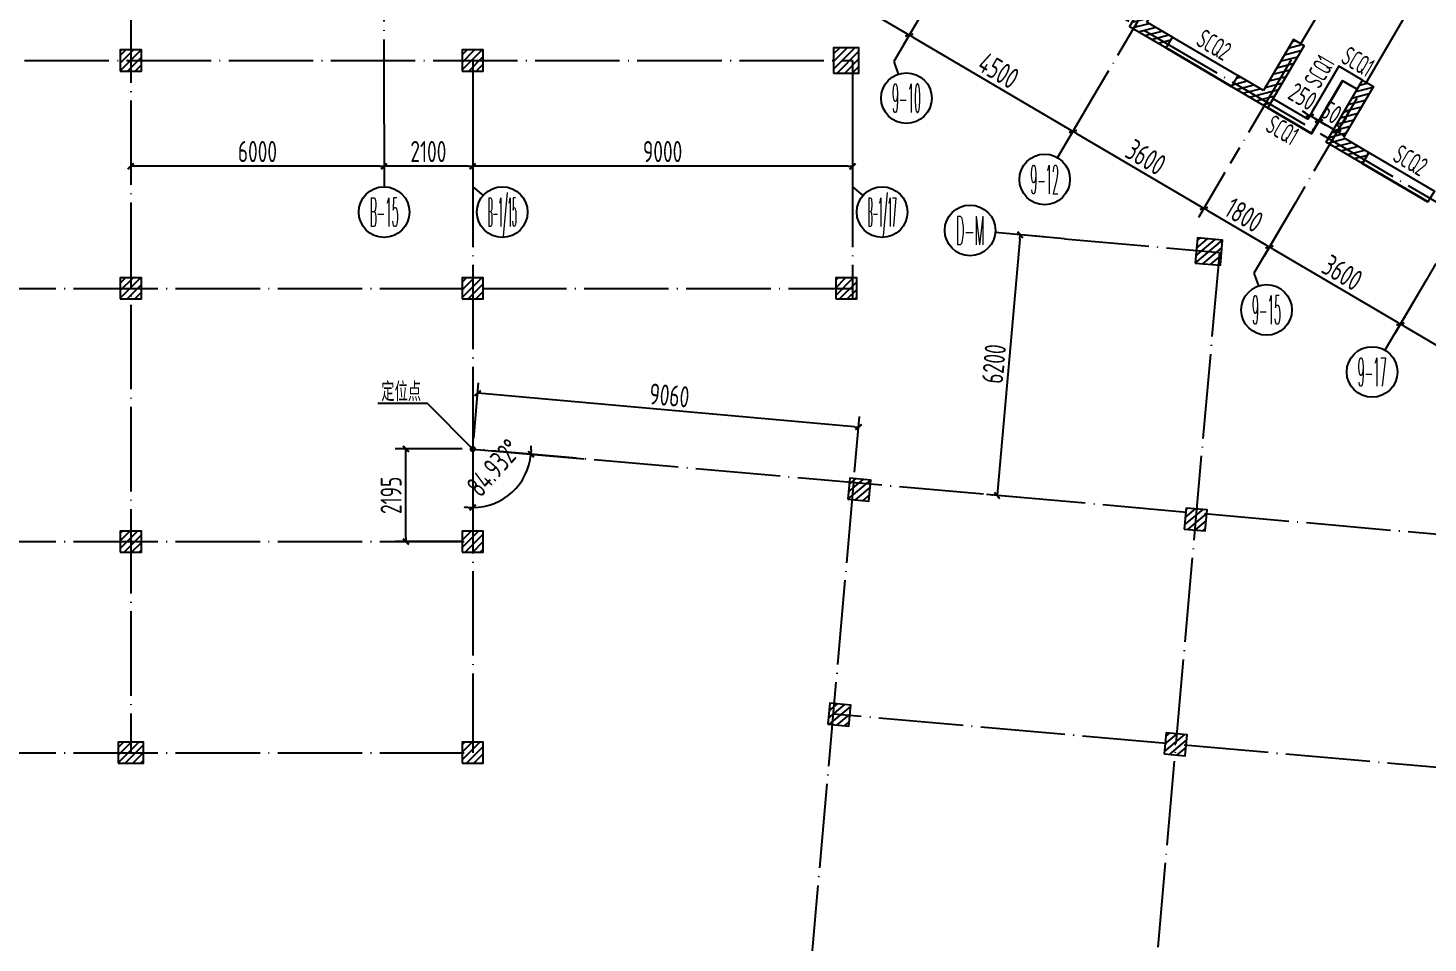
# Model space of a CAD drawing. Header units: millimetres. Extents: x 156735 to 386235, y 467499 to 703525.
# Drawn here: x 278909 to 312080, y 534486 to 556164 of the extents above; entities that cross this region are included whole.
import ezdxf
from ezdxf.enums import TextEntityAlignment as Align

# ---------------------------------------------------------------- set-up
doc = ezdxf.new("R2010")
doc.units = ezdxf.units.MM
doc.header["$LTSCALE"] = 100
doc.header["$PDMODE"] = 35
doc.header["$PDSIZE"] = 200
doc.linetypes.add('DOTE', pattern=[2.42, 2, -0.2, 0.02, -0.2])
for name, color, linetype in [('B-TEXT', 7, 'Continuous'), ('COLU', 7, 'Continuous'), ('h斜线-主楼', 7, 'Continuous'), ('h斜线-柱', 7, 'Continuous'), ('Q-AXIS', 3, 'Continuous'), ('Q-DIM', 4, 'Continuous'), ('Q-dote', 253, 'DOTE'), ('Q-TEXT', 2, 'Continuous'), ('WALL', 3, 'Continuous'), ('wall-主楼', 2, 'Continuous')]:
    doc.layers.add(name, color=color, linetype=linetype)
doc.styles.add('_TCH_AXIS', font='COMPLEX', dxfattribs={"bigfont": 'GBCBIG'})
doc.styles.add('COMPLEX', font='tssdeng.shx', dxfattribs={"width": 0.7, "bigfont": 'tssdchn.shx'})
doc.styles.add('TSSD_Dimension', font='Tssdeng.shx', dxfattribs={"width": 0.7, "bigfont": 'hztxt.shx'})
doc.styles.add('TSSD_REIN', font='Tssdeng.shx', dxfattribs={"width": 0.7, "bigfont": 'hztxt.shx'})
doc.dimstyles.new('TSSD_100_100', dxfattribs={"dimtxt": 300, "dimasz": 100, "dimexe": 100, "dimexo": 250, "dimgap": 100, "dimtad": 1, "dimdec": 0, "dimzin": 0, "dimdsep": 46, "dimtxsty": 'TSSD_Dimension', "dimblk": 'ARCHTICK', "dimcen": 0, "dimdle": 100, "dimclrt": 7, "dimadec": 0, "dimazin": 0, "dimtfac": 1, "dimtdec": 0, "dimtix": 1, "dimtmove": 2, "dimatfit": 3, "dimfxl": 1, "dimtolj": 1, "dimtzin": 0, "dimarcsym": 0})
doc.dimstyles.new('TSSD_100_100$0', dxfattribs={"dimtxt": 300, "dimasz": 100, "dimexe": 250, "dimexo": 250, "dimgap": 100, "dimtad": 1, "dimdec": 0, "dimzin": 0, "dimdsep": 46, "dimtxsty": 'TSSD_Dimension', "dimblk": '_tsdbk', "dimblk1": '_tsdbk', "dimblk2": '_tsdbk', "dimsah": 1, "dimcen": 0, "dimclrt": 7, "dimadec": 0, "dimazin": 0, "dimtfac": 1, "dimtdec": 0, "dimtix": 1, "dimtmove": 2, "dimatfit": 3, "dimldrblk": '_tsdbk', "dimfxl": 1, "dimtolj": 1, "dimtzin": 0, "dimarcsym": 0})
pattern_1 = [(14.545372, (-467527.32, -323147.44), (-31.895617, 122.929531), [])]
pattern_2 = [(45, (-467527.32, -323147.44), (-89.802561, 89.802561), [])]
pattern_3 = [(39.931646, (-467527.32, -323147.44), (-81.517904, 97.384965), [])]

# ---------------------------------------------------------------- blocks, each defined once
blk = doc.blocks.new('_tsdbk')
blk.add_line((-1, 0), (0, 0))
at = {"const_width": 0.5}
blk.add_lwpolyline([(-0.7, -0.7), (0.7, 0.7)], dxfattribs=at)
blk = doc.blocks.new('*D381')
at = {"layer": 'Defpoints', "color": 0}
for p in [(304293, 554778), (307396, 552953), (306771, 551890)]:
    blk.add_point(p, dxfattribs=at)
at = {"layer": 'Q-AXIS', "color": 0, "lineweight": -2}
for p, q in [((304166, 554562), (303541, 553499)), ((303753, 553664), (306684, 551940)), ((307269, 552738), (306644, 551674))]:
    blk.add_line(p, q, dxfattribs=at)
at = {"layer": 'Q-AXIS', "color": 0, "lineweight": -2, "xscale": 100, "yscale": 100, "zscale": 100}
for p, rotation in [((303667, 553714), 149.5453717284593), ((306771, 551890), 329.5453717284593)]:
    blk.add_blockref('_tsdbk', p, dxfattribs=dict(at, rotation=rotation))
at = {"layer": 'Q-AXIS', "color": 7, "insert": (305396, 553104), "char_height": 500, "attachment_point": 5, "rotation": 329.5454, "style": 'TSSD_Dimension'}
blk.add_mtext('\\A1;3600', dxfattribs=at)
blk = doc.blocks.new('*D383')
at = {"layer": 'Defpoints', "color": 0}
for p in [(289446, 546190), (289446, 546190), (292080, 545956), (290104, 544970), (289446, 543995)]:
    blk.add_point(p, dxfattribs=at)
at = {"layer": 'Q-AXIS', "color": 0, "lineweight": -2}
for start, end in [(270, 354.9316), (359.0665, 3.2013), (261.7303, 265.8652)]:
    blk.add_arc((289446, 546190), 1386, start, end, dxfattribs=at)
at = {"layer": 'Q-AXIS', "color": 0, "lineweight": -2, "xscale": 100, "yscale": 100, "zscale": 100}
for p, rotation in [((290827, 546067), 266.9990689290479), ((289446, 544804), 357.9325768562856)]:
    blk.add_blockref('_tsdbk', p, dxfattribs=dict(at, rotation=rotation))
at = {"layer": 'Q-AXIS', "color": 7, "insert": (289946, 545744), "char_height": 500, "attachment_point": 5, "rotation": 48.2593, "style": 'TSSD_Dimension'}
blk.add_mtext('\\A1;84.932°', dxfattribs=at)
blk = doc.blocks.new('*D384')
at = {"layer": 'Defpoints', "color": 0}
for p in [(287862, 546190), (289446, 546190), (289446, 543995)]:
    blk.add_point(p, dxfattribs=at)
at = {"layer": 'Q-AXIS', "color": 0, "lineweight": -2}
for p, q in [((289196, 546190), (287612, 546190)), ((287862, 544095), (287862, 546090)), ((289196, 543995), (287612, 543995))]:
    blk.add_line(p, q, dxfattribs=at)
at = {"layer": 'Q-AXIS', "color": 0, "lineweight": -2, "xscale": 100, "yscale": 100, "zscale": 100}
for p, rotation in [((287862, 546190), 90), ((287862, 543995), 270)]:
    blk.add_blockref('_tsdbk', p, dxfattribs=dict(at, rotation=rotation))
at = {"layer": 'Q-AXIS', "color": 7, "insert": (287512, 545092), "char_height": 500, "attachment_point": 5, "rotation": 90, "style": 'TSSD_Dimension'}
blk.add_mtext('\\A1;2195', dxfattribs=at)
blk = doc.blocks.new('*D393')
at = {"layer": 'Defpoints', "color": 0}
for p in [(287346, 553895), (289446, 553895), (287346, 552887)]:
    blk.add_point(p, dxfattribs=at)
at = {"layer": 'Q-AXIS', "color": 0, "lineweight": -2}
for p, q in [((287346, 553645), (287346, 552637)), ((289446, 553645), (289446, 552637)), ((289346, 552887), (287446, 552887))]:
    blk.add_line(p, q, dxfattribs=at)
at = {"layer": 'Q-AXIS', "color": 0, "lineweight": -2, "xscale": 100, "yscale": 100, "zscale": 100, "rotation": 180}
blk.add_blockref('_tsdbk', (287346, 552887), dxfattribs=at)
at = {"layer": 'Q-AXIS', "color": 0, "lineweight": -2, "xscale": 100, "yscale": 100, "zscale": 100}
blk.add_blockref('_tsdbk', (289446, 552887), dxfattribs=at)
at = {"layer": 'Q-AXIS', "color": 7, "insert": (288396, 553237), "char_height": 500, "attachment_point": 5, "style": 'TSSD_Dimension'}
blk.add_mtext('\\A1;2100', dxfattribs=at)
blk = doc.blocks.new('*D398')
at = {"layer": 'Defpoints', "color": 0}
for p in [(281346, 553895), (287346, 553895), (281346, 552887)]:
    blk.add_point(p, dxfattribs=at)
at = {"layer": 'Q-AXIS', "color": 0, "lineweight": -2}
for p, q in [((281346, 553645), (281346, 552637)), ((287346, 553645), (287346, 552637)), ((287246, 552887), (281446, 552887))]:
    blk.add_line(p, q, dxfattribs=at)
at = {"layer": 'Q-AXIS', "color": 0, "lineweight": -2, "xscale": 100, "yscale": 100, "zscale": 100, "rotation": 180}
blk.add_blockref('_tsdbk', (281346, 552887), dxfattribs=at)
at = {"layer": 'Q-AXIS', "color": 0, "lineweight": -2, "xscale": 100, "yscale": 100, "zscale": 100}
blk.add_blockref('_tsdbk', (287346, 552887), dxfattribs=at)
at = {"layer": 'Q-AXIS', "color": 7, "insert": (284346, 553237), "char_height": 500, "attachment_point": 5, "style": 'TSSD_Dimension'}
blk.add_mtext('\\A1;6000', dxfattribs=at)
blk = doc.blocks.new('_AXISO')
blk.add_circle((0, 0), 0.5)
at = {"layer": 'B-TEXT', "style": 'COMPLEX', "width": 1.450893}
blk.add_attdef('A', text='', height=0.56, dxfattribs=at).set_placement((0.249375, -0.28), (0.749375, -0.28), align=Align.FIT)
blk = doc.blocks.new('*D402')
at = {"layer": 'Defpoints', "color": 0}
for p in [(289446, 553895), (298446, 553895), (289446, 552887)]:
    blk.add_point(p, dxfattribs=at)
at = {"layer": 'Q-AXIS', "color": 0, "lineweight": -2}
for p, q in [((289446, 553645), (289446, 552637)), ((298446, 553645), (298446, 552637)), ((298346, 552887), (289546, 552887))]:
    blk.add_line(p, q, dxfattribs=at)
at = {"layer": 'Q-AXIS', "color": 0, "lineweight": -2, "xscale": 100, "yscale": 100, "zscale": 100, "rotation": 180}
blk.add_blockref('_tsdbk', (289446, 552887), dxfattribs=at)
at = {"layer": 'Q-AXIS', "color": 0, "lineweight": -2, "xscale": 100, "yscale": 100, "zscale": 100}
blk.add_blockref('_tsdbk', (298446, 552887), dxfattribs=at)
at = {"layer": 'Q-AXIS', "color": 7, "insert": (293946, 553237), "char_height": 500, "attachment_point": 5, "style": 'TSSD_Dimension'}
blk.add_mtext('\\A1;9000', dxfattribs=at)
blk = doc.blocks.new('*D403')
at = {"layer": 'Defpoints', "color": 0}
for p in [(289564, 547511), (289446, 546190), (298471, 545390)]:
    blk.add_point(p, dxfattribs=at)
at = {"layer": 'Q-AXIS', "color": 0, "lineweight": -2}
for p, q in [((289469, 546439), (289586, 547760)), ((298489, 546719), (289663, 547502)), ((298493, 545639), (298610, 546959))]:
    blk.add_line(p, q, dxfattribs=at)
at = {"layer": 'Q-AXIS', "color": 0, "lineweight": -2, "xscale": 100, "yscale": 100, "zscale": 100}
for p, rotation in [((289564, 547511), 174.931645787378), ((298588, 546710), 354.931645787378)]:
    blk.add_blockref('_tsdbk', p, dxfattribs=dict(at, rotation=rotation))
at = {"layer": 'Q-AXIS', "color": 7, "insert": (294107, 547459), "char_height": 500, "attachment_point": 5, "rotation": 354.9316, "style": 'TSSD_Dimension'}
blk.add_mtext('\\A1;9060', dxfattribs=at)
blk = doc.blocks.new('*D404')
at = {"layer": 'Defpoints', "color": 0}
for p in [(298517, 558174), (300413, 557059), (299788, 555995)]:
    blk.add_point(p, dxfattribs=at)
at = {"layer": 'Q-AXIS', "color": 0, "lineweight": -2}
for p, q in [((298390, 557958), (297765, 556895)), ((297978, 557060), (299702, 556046)), ((300287, 556843), (299661, 555780))]:
    blk.add_line(p, q, dxfattribs=at)
at = {"layer": 'Q-AXIS', "color": 0, "lineweight": -2, "xscale": 100, "yscale": 100, "zscale": 100}
for p, rotation in [((297892, 557110), 149.5453717284593), ((299788, 555995), 329.5453717284593)]:
    blk.add_blockref('_tsdbk', p, dxfattribs=dict(at, rotation=rotation))
at = {"layer": 'Q-AXIS', "color": 7, "insert": (299017, 556854), "char_height": 500, "attachment_point": 5, "rotation": 329.5454, "style": 'TSSD_Dimension'}
blk.add_mtext('\\A1;2200', dxfattribs=at)
blk = doc.blocks.new('*D405')
at = {"layer": 'Defpoints', "color": 0}
for p in [(303222, 551193), (301871, 545088), (302674, 545017)]:
    blk.add_point(p, dxfattribs=at)
at = {"layer": 'Q-AXIS', "color": 0, "lineweight": -2}
for p, q in [((302410, 551164), (301880, 545188)), ((302973, 551215), (302169, 551286)), ((302425, 545039), (301622, 545110))]:
    blk.add_line(p, q, dxfattribs=at)
at = {"layer": 'Q-AXIS', "color": 0, "lineweight": -2, "xscale": 100, "yscale": 100, "zscale": 100}
for p, rotation in [((302418, 551264), 84.9316457891283), ((301871, 545088), 264.9316457891283)]:
    blk.add_blockref('_tsdbk', p, dxfattribs=dict(at, rotation=rotation))
at = {"layer": 'Q-AXIS', "color": 7, "insert": (301796, 548207), "char_height": 500, "attachment_point": 5, "rotation": 84.9316, "style": 'TSSD_Dimension'}
blk.add_mtext('\\A1;6200', dxfattribs=at)
blk = doc.blocks.new('*D406')
at = {"layer": 'Defpoints', "color": 0}
for p in [(300413, 557059), (304293, 554778), (303667, 553714)]:
    blk.add_point(p, dxfattribs=at)
at = {"layer": 'Q-AXIS', "color": 0, "lineweight": -2}
for p, q in [((300287, 556843), (299661, 555780)), ((299874, 555945), (303581, 553765)), ((304166, 554562), (303541, 553499))]:
    blk.add_line(p, q, dxfattribs=at)
at = {"layer": 'Q-AXIS', "color": 0, "lineweight": -2, "xscale": 100, "yscale": 100, "zscale": 100}
for p, rotation in [((299788, 555995), 149.5453717284593), ((303667, 553714), 329.5453717284593)]:
    blk.add_blockref('_tsdbk', p, dxfattribs=dict(at, rotation=rotation))
at = {"layer": 'Q-AXIS', "color": 7, "insert": (301905, 555156), "char_height": 500, "attachment_point": 5, "rotation": 329.5454, "style": 'TSSD_Dimension'}
blk.add_mtext('\\A1;4500', dxfattribs=at)
blk = doc.blocks.new('*D429')
at = {"layer": 'Defpoints', "color": 0}
for p in [(312051, 550216), (315930, 547935), (315305, 546872)]:
    blk.add_point(p, dxfattribs=at)
at = {"layer": 'Q-AXIS', "color": 0, "lineweight": -2}
for p, q in [((311924, 550001), (311299, 548937)), ((311512, 549102), (315218, 546922)), ((315803, 547720), (315178, 546656))]:
    blk.add_line(p, q, dxfattribs=at)
at = {"layer": 'Q-AXIS', "color": 0, "lineweight": -2, "xscale": 100, "yscale": 100, "zscale": 100}
for p, rotation in [((311426, 549153), 149.5453717284593), ((315305, 546872), 329.5453717284593)]:
    blk.add_blockref('_tsdbk', p, dxfattribs=dict(at, rotation=rotation))
at = {"layer": 'Q-AXIS', "color": 7, "insert": (313543, 548314), "char_height": 500, "attachment_point": 5, "rotation": 329.5454, "style": 'TSSD_Dimension'}
blk.add_mtext('\\A1;4500', dxfattribs=at)
blk = doc.blocks.new('*D430')
at = {"layer": 'Defpoints', "color": 0}
for p in [(308948, 552041), (312051, 550216), (311426, 549153)]:
    blk.add_point(p, dxfattribs=at)
at = {"layer": 'Q-AXIS', "color": 0, "lineweight": -2}
for p, q in [((308821, 551825), (308196, 550762)), ((308408, 550927), (311339, 549203)), ((311924, 550001), (311299, 548937))]:
    blk.add_line(p, q, dxfattribs=at)
at = {"layer": 'Q-AXIS', "color": 0, "lineweight": -2, "xscale": 100, "yscale": 100, "zscale": 100}
for p, rotation in [((308322, 550977), 149.5453717284593), ((311426, 549153), 329.5453717284593)]:
    blk.add_blockref('_tsdbk', p, dxfattribs=dict(at, rotation=rotation))
at = {"layer": 'Q-AXIS', "color": 7, "insert": (310051, 550367), "char_height": 500, "attachment_point": 5, "rotation": 329.5454, "style": 'TSSD_Dimension'}
blk.add_mtext('\\A1;3600', dxfattribs=at)
blk = doc.blocks.new('*D431')
at = {"layer": 'Defpoints', "color": 0}
for p in [(307396, 552953), (308948, 552041), (308322, 550977)]:
    blk.add_point(p, dxfattribs=at)
at = {"layer": 'Q-AXIS', "color": 0, "lineweight": -2}
for p, q in [((307269, 552738), (306644, 551674)), ((306857, 551839), (308236, 551028)), ((308821, 551825), (308196, 550762))]:
    blk.add_line(p, q, dxfattribs=at)
at = {"layer": 'Q-AXIS', "color": 0, "lineweight": -2, "xscale": 100, "yscale": 100, "zscale": 100}
for p, rotation in [((306771, 551890), 149.5453717284593), ((308322, 550977), 329.5453717284593)]:
    blk.add_blockref('_tsdbk', p, dxfattribs=dict(at, rotation=rotation))
at = {"layer": 'Q-AXIS', "color": 7, "insert": (307724, 551735), "char_height": 500, "attachment_point": 5, "rotation": 329.5454, "style": 'TSSD_Dimension'}
blk.add_mtext('\\A1;1800', dxfattribs=at)
blk = doc.blocks.new('*D684')
at = {"layer": 'Defpoints', "color": 0}
for p in [(309497, 553962), (309373, 553750), (309804, 553497)]:
    blk.add_point(p, dxfattribs=at)
at = {"layer": 'Q-DIM', "color": 0, "lineweight": -2}
for p, q in [((309411, 554013), (309325, 554063)), ((309928, 553709), (309497, 553962)), ((309499, 553966), (309624, 554178)), ((309930, 553712), (310055, 553924)), ((310014, 553658), (310101, 553607))]:
    blk.add_line(p, q, dxfattribs=at)
at = {"layer": 'Q-DIM', "color": 0, "lineweight": -2, "xscale": 100, "yscale": 100, "zscale": 100}
for p, rotation in [((309497, 553962), 329.5453717325345), ((309928, 553709), 149.5453717325345)]:
    blk.add_blockref('_tsdbk', p, dxfattribs=dict(at, rotation=rotation))
at = {"layer": 'Q-DIM', "color": 7, "insert": (309877, 554116), "char_height": 450, "attachment_point": 5, "rotation": 329.5454, "style": 'TSSD_Dimension'}
blk.add_mtext('\\A1;500', dxfattribs=at)
blk = doc.blocks.new('*D685')
at = {"layer": 'Defpoints', "color": 0}
for p in [(309233, 554006), (309282, 554089), (309373, 553750)]:
    blk.add_point(p, dxfattribs=at)
at = {"layer": 'Q-DIM', "color": 0, "lineweight": -2}
for p, q in [((309360, 554222), (309408, 554304)), ((309195, 554139), (309109, 554190)), ((309497, 553962), (309282, 554089)), ((309499, 553966), (309624, 554178)), ((309583, 553911), (309670, 553861))]:
    blk.add_line(p, q, dxfattribs=at)
at = {"layer": 'Q-DIM', "color": 0, "lineweight": -2, "xscale": 100, "yscale": 100, "zscale": 100}
for p, rotation in [((309282, 554089), 329.5453717325345), ((309497, 553962), 149.5453717325345)]:
    blk.add_blockref('_tsdbk', p, dxfattribs=dict(at, rotation=rotation))
at = {"layer": 'Q-DIM', "color": 7, "insert": (309111, 554541), "char_height": 450, "attachment_point": 5, "rotation": 329.5454, "style": 'TSSD_Dimension'}
blk.add_mtext('\\A1;250', dxfattribs=at)

msp = doc.modelspace()

# ---------------------------------------------------------------- hatches: boundary and pattern name
at = {"layer": 'h斜线-主楼'}
h = msp.add_hatch(dxfattribs=at)
h.set_pattern_fill('ANSI31', color=256, scale=40, angle=-30.45463, style=0)
h.set_pattern_definition(pattern_1)
h.paths.add_polyline_path([(305422.4, 556304.8), (306334.8, 557856.5), (305558.9, 558312.6), (305406.9, 558054), (305924.1, 557749.9), (305011.8, 556198.3), (305873.8, 555691.4), (306025.8, 555950)])
h = msp.add_hatch(dxfattribs=at)
h.set_pattern_fill('ANSI31', color=256, scale=40, angle=-30.45463, style=0)
h.set_pattern_definition(pattern_1)
h.paths.add_polyline_path([(308180.9, 554682.9), (307577.5, 555037.7), (307425.4, 554779.1), (308287.5, 554272.2), (309149.1, 555737.7), (308890.5, 555889.7)])
h = msp.add_hatch(dxfattribs=at)
h.set_pattern_fill('ANSI31', color=256, scale=40, angle=-30.45463, style=0)
h.set_pattern_definition(pattern_1)
h.paths.add_polyline_path([(310077.4, 553567.8), (310680.8, 553213), (310528.8, 552954.4), (309666.7, 553461.2), (310528.4, 554926.7), (310787, 554774.6)])
at = {"layer": 'h斜线-柱'}
h = msp.add_hatch(dxfattribs=at)
h.set_pattern_fill('ANSI31', color=256, scale=40, style=0)
h.set_pattern_definition(pattern_2)
h.paths.add_polyline_path([(281096.5, 555144.7), (281596.5, 555144.7), (281596.5, 555644.7), (281096.5, 555644.7)])
h = msp.add_hatch(dxfattribs=at)
h.set_pattern_fill('ANSI31', color=256, scale=40, style=0)
h.set_pattern_definition(pattern_2)
h.paths.add_polyline_path([(289196.5, 555144.7), (289696.5, 555144.7), (289696.5, 555644.7), (289196.5, 555644.7)])
h = msp.add_hatch(dxfattribs=at)
h.set_pattern_fill('ANSI31', color=256, scale=40, angle=-2e-12, style=0)
h.paths.add_polyline_path([(297996.5, 555094.7), (298596.5, 555094.7), (298596.5, 555694.7), (297996.5, 555694.7)])
h = msp.add_hatch(dxfattribs=at)
h.set_pattern_fill('ANSI31', color=256, scale=40, angle=-5.06835, style=0)
h.paths.add_polyline_path([(306562.8, 550595), (307160.4, 550542), (307213.4, 551139.7), (306615.8, 551192.7)])
h = msp.add_hatch(dxfattribs=at)
h.set_pattern_fill('ANSI31', color=256, scale=40, style=0)
h.set_pattern_definition(pattern_2)
h.paths.add_polyline_path([(281096.5, 549744.7), (281596.5, 549744.7), (281596.5, 550244.7), (281096.5, 550244.7)])
h = msp.add_hatch(dxfattribs=at)
h.set_pattern_fill('ANSI31', color=256, scale=40, style=0)
h.set_pattern_definition(pattern_2)
h.paths.add_polyline_path([(289196.5, 549744.7), (289696.5, 549744.7), (289696.5, 550244.7), (289196.5, 550244.7)])
h = msp.add_hatch(dxfattribs=at)
h.set_pattern_fill('ANSI31', color=256, scale=40, style=0)
h.set_pattern_definition(pattern_2)
h.paths.add_polyline_path([(298046.5, 549744.7), (298546.5, 549744.7), (298546.5, 550244.7), (298046.5, 550244.7)])
h = msp.add_hatch(dxfattribs=at)
h.set_pattern_fill('ANSI31', color=256, scale=40, angle=-5.06835, style=0)
h.set_pattern_definition(pattern_3)
h.paths.add_polyline_path([(298336.3, 544999.9), (298834.4, 544955.7), (298878.5, 545453.8), (298380.5, 545497.9)])
h = msp.add_hatch(dxfattribs=at)
h.set_pattern_fill('ANSI31', color=256, scale=40, angle=-5.06835, style=0)
h.set_pattern_definition(pattern_3)
h.paths.add_polyline_path([(306305, 544293.1), (306803.1, 544249), (306847.3, 544747), (306349.2, 544791.2)])
h = msp.add_hatch(dxfattribs=at)
h.set_pattern_fill('ANSI31', color=256, scale=40, style=0)
h.set_pattern_definition(pattern_2)
h.paths.add_polyline_path([(281096.5, 543744.7), (281596.5, 543744.7), (281596.5, 544244.7), (281096.5, 544244.7)])
h = msp.add_hatch(dxfattribs=at)
h.set_pattern_fill('ANSI31', color=256, scale=40, style=0)
h.set_pattern_definition(pattern_2)
h.paths.add_polyline_path([(289196.5, 543744.7), (289696.5, 543744.7), (289696.5, 544244.7), (289196.5, 544244.7)])
h = msp.add_hatch(dxfattribs=at)
h.set_pattern_fill('ANSI31', color=256, scale=40, angle=-5.06835, style=0)
h.set_pattern_definition(pattern_3)
h.paths.add_polyline_path([(297863.7, 539670.8), (298361.7, 539626.6), (298405.9, 540124.7), (297907.8, 540168.9)])
h = msp.add_hatch(dxfattribs=at)
h.set_pattern_fill('ANSI31', color=256, scale=40, angle=-5.06835, style=0)
h.set_pattern_definition(pattern_3)
h.paths.add_polyline_path([(305832.4, 538964.1), (306330.4, 538919.9), (306374.6, 539417.9), (305876.6, 539462.1)])
h = msp.add_hatch(dxfattribs=at)
h.set_pattern_fill('ANSI31', color=256, scale=40, style=0)
h.set_pattern_definition(pattern_2)
h.paths.add_polyline_path([(281046.5, 538744.7), (281646.5, 538744.7), (281646.5, 539244.7), (281046.5, 539244.7)])
h = msp.add_hatch(dxfattribs=at)
h.set_pattern_fill('ANSI31', color=256, scale=40, style=0)
h.set_pattern_definition(pattern_2)
h.paths.add_polyline_path([(289196.5, 538744.7), (289696.5, 538744.7), (289696.5, 539244.7), (289196.5, 539244.7)])

# ---------------------------------------------------------------- linework, layer by layer
at = {"color": 1, "lineweight": 30}
for points in [[(305873.8, 555691.4), (307425.4, 554779.1)], [(310528.8, 552954.4), (312080.4, 552042)]]:
    msp.add_lwpolyline(points, dxfattribs=at)
at = {"color": 6, "lineweight": 30}
msp.add_lwpolyline([(308287.5, 554272.2), (309321.9, 553664), (310056.8, 554913.9), (310401.7, 554711.2)], dxfattribs=at)
at = {"layer": 'COLU'}
for points in [[(281096.5, 555144.7), (281596.5, 555144.7), (281596.5, 555644.7), (281096.5, 555644.7)], [(289196.5, 555144.7), (289696.5, 555144.7), (289696.5, 555644.7), (289196.5, 555644.7)], [(297996.5, 555094.7), (298596.5, 555094.7), (298596.5, 555694.7), (297996.5, 555694.7)], [(306562.8, 550595), (307160.4, 550542), (307213.4, 551139.7), (306615.8, 551192.7)], [(281096.5, 549744.7), (281596.5, 549744.7), (281596.5, 550244.7), (281096.5, 550244.7)], [(289196.5, 549744.7), (289696.5, 549744.7), (289696.5, 550244.7), (289196.5, 550244.7)], [(298046.5, 549744.7), (298546.5, 549744.7), (298546.5, 550244.7), (298046.5, 550244.7)], [(298336.3, 544999.9), (298834.4, 544955.7), (298878.5, 545453.8), (298380.5, 545497.9)], [(306305, 544293.1), (306803.1, 544249), (306847.3, 544747), (306349.2, 544791.2)], [(281096.5, 543744.7), (281596.5, 543744.7), (281596.5, 544244.7), (281096.5, 544244.7)], [(289196.5, 543744.7), (289696.5, 543744.7), (289696.5, 544244.7), (289196.5, 544244.7)], [(297863.7, 539670.8), (298361.7, 539626.6), (298405.9, 540124.7), (297907.8, 540168.9)], [(305832.4, 538964.1), (306330.4, 538919.9), (306374.6, 539417.9), (305876.6, 539462.1)], [(281046.5, 538744.7), (281646.5, 538744.7), (281646.5, 539244.7), (281046.5, 539244.7)], [(289196.5, 538744.7), (289696.5, 538744.7), (289696.5, 539244.7), (289196.5, 539244.7)]]:
    msp.add_lwpolyline(points, close=True, dxfattribs=at)
at = {"layer": 'Q-AXIS'}
for p, q in [((300413.5, 557058.8), (299422.9, 555374)), ((299422.9, 555374), (299527.4, 555069.4)), ((304292.6, 554777.9), (303302, 553093.1)), ((287346.5, 553895.2), (287346.5, 552401.6)), ((289446.5, 553895.2), (289446.5, 552401.6)), ((298446.5, 553895.2), (298446.5, 552401.6)), ((289446.5, 552401.6), (289690.9, 552192)), ((298446.5, 552401.6), (298690.9, 552192)), ((308947.6, 552040.9), (307957, 550356.1)), ((303470.7, 551170.4), (301828.3, 551316.1)), ((307957, 550356.1), (308061.5, 550051.6)), ((312050.9, 550216.2), (311060.3, 548531.4)), ((289446.5, 546189.9), (289446.5, 543994.7)), ((289446.5, 546189.9), (292079.9, 545956.4))]:
    msp.add_line(p, q, dxfattribs=at)
msp.add_lwpolyline([(289446.5, 546189.9), (288377, 547268.5), (287201.3, 547268.5)], dxfattribs=at)
at = {"layer": 'Q-AXIS', "const_width": 75}
msp.add_lwpolyline([(289411.7, 546203.9, 1), (289481.3, 546175.9, 1)], format="xyb", close=True, dxfattribs=at)
at = {"layer": 'Q-dote', "ltscale": 10}
for p, q in [((281346.5, 656086), (281346.5, 538994.7)), ((286576.1, 567154), (331479.5, 540751.8)), ((308189.8, 561406), (304292.6, 554777.9)), ((311293.1, 559581.3), (307395.9, 552953.2)), ((287346.5, 553895.2), (287346.5, 558694.7)), ((312844.7, 558668.9), (308947.6, 552040.9)), ((315948.1, 556844.3), (312050.9, 550216.2)), ((220746.5, 555394.7), (298446.5, 555394.7)), ((289446.5, 555394.7), (289446.5, 538994.7)), ((298446.5, 555394.7), (298446.5, 549744.7)), ((303470.7, 551170.4), (307137.1, 550845.3)), ((307137.1, 550845.3), (301153.5, 483378.6)), ((226746.5, 549994.7), (298446.5, 549994.7)), ((369044.2, 539130.3), (289446.5, 546189.9)), ((298480.1, 545489.1), (293035.3, 484098.7)), ((226746.5, 543994.7), (289446.5, 543994.7)), ((368558.3, 533651.8), (297985.4, 539911)), ((226746.5, 538994.7), (289446.5, 538994.7))]:
    msp.add_line(p, q, dxfattribs=at)
at = {"layer": 'WALL'}
for points in [[(306025.8, 555950), (307577.5, 555037.7), (307425.4, 554779.1), (305873.8, 555691.4)], [(308287.5, 554272.2), (309321.9, 553664), (310056.8, 554913.9), (310401.7, 554711.2), (310528.4, 554926.7), (309968.1, 555256.1), (309233.1, 554006.2), (308414.2, 554487.7)], [(310680.8, 553213), (312232.5, 552300.6), (312080.4, 552042), (310528.8, 552954.4)]]:
    msp.add_lwpolyline(points, close=True, dxfattribs=at)
at = {"layer": 'wall-主楼'}
for points in [[(305422.4, 556304.8), (306334.8, 557856.5), (305558.9, 558312.6), (305406.9, 558054), (305924.1, 557749.9), (305011.8, 556198.3), (305873.8, 555691.4), (306025.8, 555950)], [(308180.9, 554682.9), (307577.5, 555037.7), (307425.4, 554779.1), (308287.5, 554272.2), (309149.1, 555737.7), (308890.5, 555889.7)], [(310077.4, 553567.8), (310680.8, 553213), (310528.8, 552954.4), (309666.7, 553461.2), (310528.4, 554926.7), (310787, 554774.6)]]:
    msp.add_lwpolyline(points, close=True, dxfattribs=at)

# ---------------------------------------------------------------- block references
at = {"layer": 'Q-AXIS'}
ref = msp.add_blockref('_AXISO', (299722.2, 554501.9), dxfattribs=dict(at, xscale=1199.999999999998, yscale=1200, zscale=1200, rotation=359.9996457873791))
ref.add_attrib('A', '9-10', dxfattribs={"color": 7, "height": 678.82, "rotation": 359.99965, "style": '_TCH_AXIS', "width": 0.28}).set_placement((299382.8, 554162.5), (300061.6, 554162.5), align=Align.FIT)
ref = msp.add_blockref('_AXISO', (302997.9, 552575.9), dxfattribs=dict(at, xscale=1199.999999999998, yscale=1200, zscale=1200, rotation=359.9996457873791))
ref.add_attrib('A', '9-12', dxfattribs={"color": 7, "height": 678.82, "rotation": 359.99965, "style": '_TCH_AXIS', "width": 0.28}).set_placement((302658.5, 552236.5), (303337.3, 552236.5), align=Align.FIT)
ref = msp.add_blockref('_AXISO', (287346.5, 551801.6), dxfattribs=dict(at, xscale=1199.999999999998, yscale=1200, zscale=1200, rotation=359.9996457873818))
ref.add_attrib('A', 'B-15', dxfattribs={"color": 7, "height": 678.82, "rotation": 359.99965, "style": '_TCH_AXIS', "width": 0.272727}).set_placement((287007.1, 551462.1), (287685.9, 551462.1), align=Align.FIT)
ref = msp.add_blockref('_AXISO', (290146.5, 551801.6), dxfattribs=dict(at, xscale=1199.999999999998, yscale=1200, zscale=1200, rotation=359.9996457873818))
ref.add_attrib('A', 'B-1/15', dxfattribs={"color": 7, "height": 678.82, "rotation": 359.99965, "style": '_TCH_AXIS', "width": 0.184211}).set_placement((289807.1, 551462.1), (290485.9, 551462.1), align=Align.FIT)
ref = msp.add_blockref('_AXISO', (299146.5, 551801.6), dxfattribs=dict(at, xscale=1199.999999999998, yscale=1200, zscale=1200, rotation=359.9996457873818))
ref.add_attrib('A', 'B-1/17', dxfattribs={"color": 7, "height": 678.82, "rotation": 359.99965, "style": '_TCH_AXIS', "width": 0.184211}).set_placement((298807.1, 551462.1), (299485.9, 551462.1), align=Align.FIT)
ref = msp.add_blockref('_AXISO', (301230.6, 551369.1), dxfattribs=dict(at, xscale=1199.999999999998, yscale=1200, zscale=1200, rotation=359.9996457873763))
ref.add_attrib('A', 'D-M', dxfattribs={"color": 7, "height": 678.82, "rotation": 359.99965, "style": '_TCH_AXIS', "width": 0.304348}).set_placement((300891.2, 551029.7), (301570, 551029.7), align=Align.FIT)
ref = msp.add_blockref('_AXISO', (308256.3, 549484.1), dxfattribs=dict(at, xscale=1199.999999999998, yscale=1200, zscale=1200, rotation=359.9996457873791))
ref.add_attrib('A', '9-15', dxfattribs={"color": 7, "height": 678.82, "rotation": 359.99965, "style": '_TCH_AXIS', "width": 0.28}).set_placement((307916.9, 549144.7), (308595.7, 549144.7), align=Align.FIT)
ref = msp.add_blockref('_AXISO', (310756.2, 548014.2), dxfattribs=dict(at, xscale=1199.999999999998, yscale=1200, zscale=1200, rotation=359.9996457873791))
ref.add_attrib('A', '9-17', dxfattribs={"color": 7, "height": 678.82, "rotation": 359.99965, "style": '_TCH_AXIS', "width": 0.28}).set_placement((310416.7, 547674.8), (311095.6, 547674.8), align=Align.FIT)

# ---------------------------------------------------------------- texts
at = {"layer": 'Q-AXIS', "style": 'TSSD_REIN', "width": 0.7}
msp.add_text('定位点', height=450, dxfattribs=at).set_placement((287751.8, 547321.8), align=Align.CENTER)
at = {"layer": 'Q-TEXT', "style": 'TSSD_REIN', "width": 0.6}
for s, rotation, p in [('SCQ2', 329.54537, (306555.2, 555771.1)), ('SCQ1', 329.54537, (309986.1, 555361.1)), ('SCQ1', 59.54537, (309511.8, 554698.4)), ('SCQ1', 329.54537, (308198.9, 553739)), ('SCQ2', 329.54537, (311210.2, 553034.1))]:
    msp.add_text(s, height=450, rotation=rotation, dxfattribs=at).set_placement(p)

# ---------------------------------------------------------------- dimensions: what is measured, and where the dimension line sits
at = {"layer": 'Q-AXIS'}
for base, p1, p2, angle, picture, middle in [((299788.1, 555995.2), (298517, 558173.8), (300413.5, 557058.8), 329.54537, '*D404', (299017.3, 556854.5)), ((303667.3, 553714.4), (300413.5, 557058.8), (304292.6, 554777.9), 329.54537, '*D406', (301905.1, 555156.5)), ((306770.6, 551889.7), (304292.6, 554777.9), (307395.9, 552953.2), 329.54537, '*D381', (305396.3, 553103.7)), ((308322.2, 550977.3), (307395.9, 552953.2), (308947.6, 552040.9), 329.54537, '*D431', (307723.8, 551735.2)), ((311425.6, 549152.7), (308947.6, 552040.9), (312050.9, 550216.2), 329.54537, '*D430', (310051.3, 550366.7)), ((301870.7, 545088), (303221.7, 551192.5), (302674, 545016.8), 84.93165, '*D405', (301795.9, 548206.8)), ((315304.7, 546871.8), (312050.9, 550216.2), (315930, 547935.4), 329.54537, '*D429', (313542.5, 548313.9))]:
    dim = msp.add_linear_dim(base=base, p1=p1, p2=p2, angle=angle, dimstyle='TSSD_100_100$0', override={"dimtxt": 500}, dxfattribs=at)
    dim.commit()
    dim.dimension.update_dxf_attribs({"geometry": picture, "text_midpoint": middle})
for base, p1, p2, picture, middle in [((281346.5, 552886.8), (287346.5, 553895.2), (281346.5, 553895.2), '*D398', (284346.5, 553236.8)), ((287346.5, 552886.8), (289446.5, 553895.2), (287346.5, 553895.2), '*D393', (288396.5, 553236.8)), ((289446.5, 552886.8), (298446.5, 553895.2), (289446.5, 553895.2), '*D402', (293946.5, 553236.8))]:
    dim = msp.add_linear_dim(base=base, p1=p1, p2=p2, dimstyle='TSSD_100_100$0', override={"dimtxt": 500}, dxfattribs=at)
    dim.commit()
    dim.dimension.update_dxf_attribs({"geometry": picture, "text_midpoint": middle})
for p1, distance, picture, middle in [((298471.3, 545389.5), -1326.1, '*D403', (294106.9, 547459.2)), ((289446.5, 543994.7), 1584.8, '*D384', (287511.7, 545092.3))]:
    dim = msp.add_aligned_dim(p1=p1, p2=(289446.5, 546189.9), distance=distance, dimstyle='TSSD_100_100$0', override={"dimtxt": 500}, dxfattribs=at)
    dim.commit()
    dim.dimension.update_dxf_attribs({"geometry": picture, "text_midpoint": middle})
dim = msp.add_angular_dim_2l(base=(290103.7901, 544969.715), line1=((289446.4878, 546189.9196), (292079.9242, 545956.3576)), line2=((289446.4878, 546189.9196), (289446.4878, 543994.7073)), dimstyle='TSSD_100_100', override={"dimtxt": 500, "dimexe": 250, "dimblk": '_tsdbk', "dimblk1": '_tsdbk', "dimblk2": '_tsdbk', "dimsah": 1, "dimdle": 0, "dimadec": 3, "dimldrblk": '_tsdbk'}, dxfattribs=at)
dim.commit()
dim.dimension.update_dxf_attribs({"geometry": '*D383', "text_midpoint": (289946.2235, 545744.0337), "dimtype": 162})
at = {"layer": 'Q-DIM'}
dim = msp.add_linear_dim(base=(309281.7, 554088.8), p1=(309372.6, 553750.2), p2=(309233.1, 554006.2), angle=329.54537, dimstyle='TSSD_100_100$0', override={"dimtxt": 450}, dxfattribs=at)
dim.commit()
dim.dimension.update_dxf_attribs({"geometry": '*D685', "text_midpoint": (309111, 554541.4), "dimtype": 160})
dim = msp.add_aligned_dim(p1=(309803.6, 553496.7), p2=(309372.6, 553750.2), distance=-245.8, dimstyle='TSSD_100_100$0', override={"dimtxt": 450}, dxfattribs=at)
dim.commit()
dim.dimension.update_dxf_attribs({"geometry": '*D684', "text_midpoint": (309877.4, 554115.5)})

doc.saveas('drawing.dxf')
